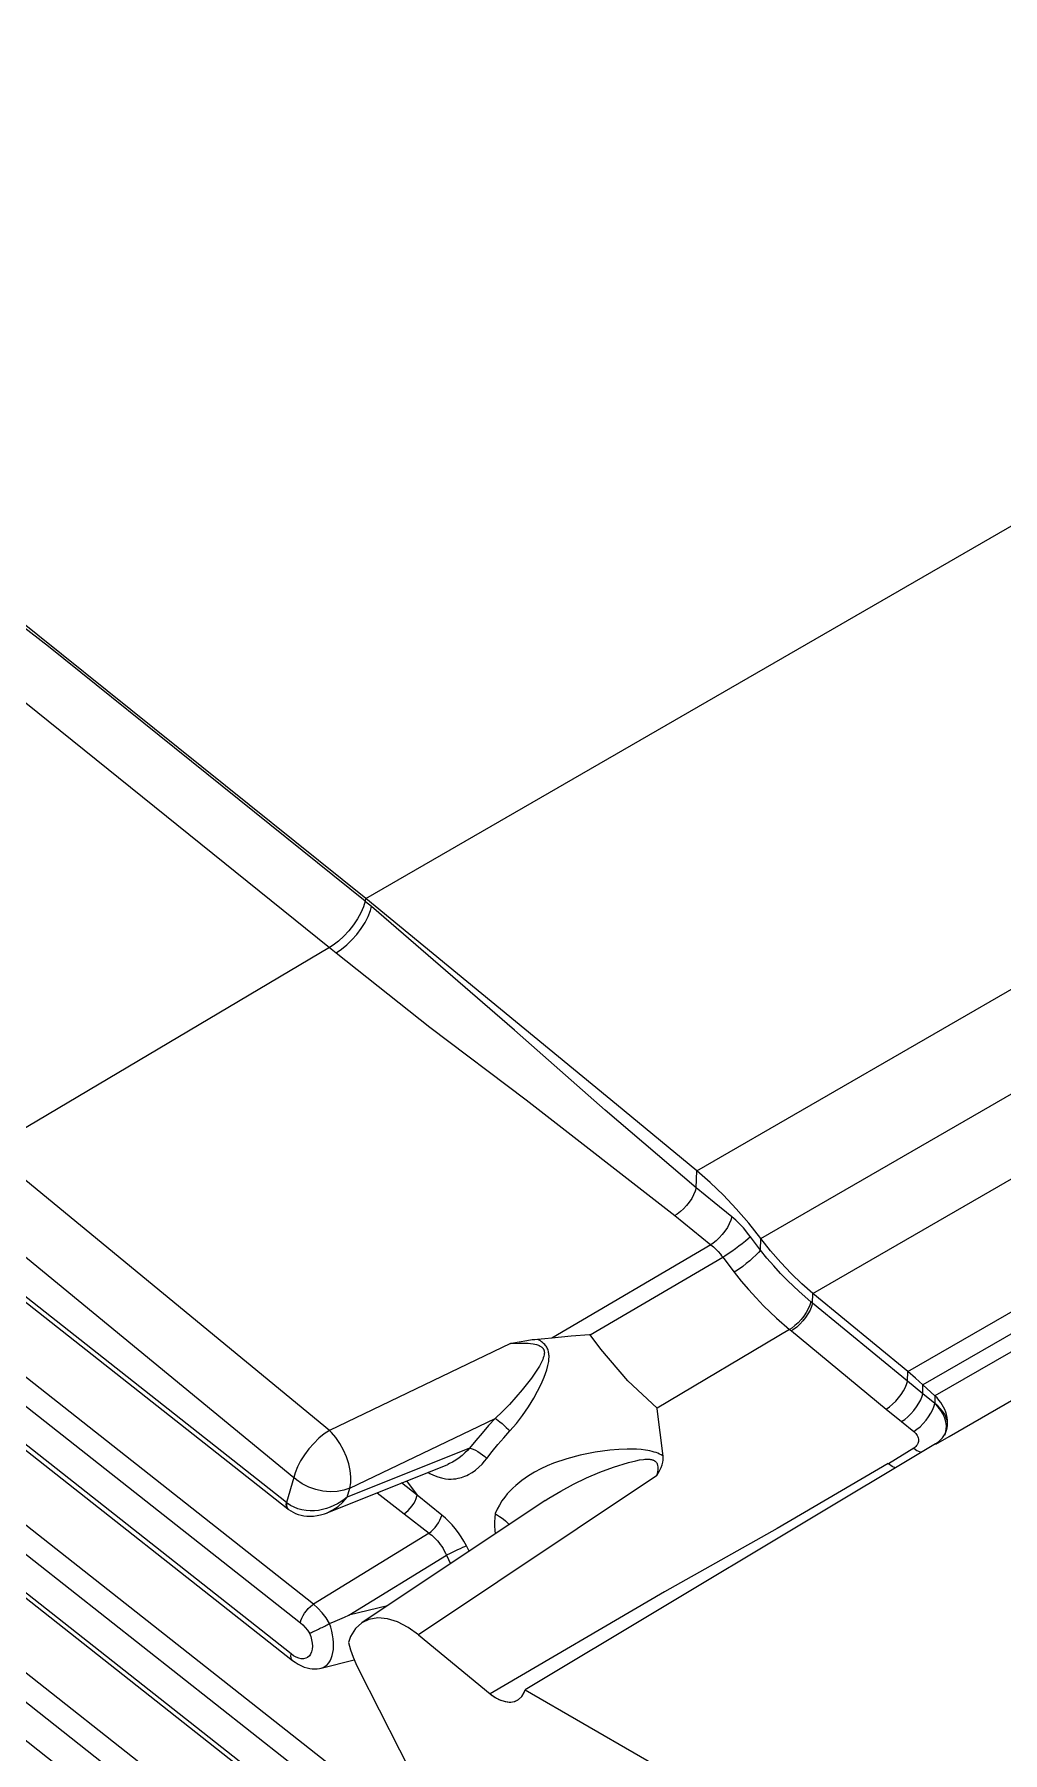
# Model space of a CAD drawing. Header units: millimetres. Extents: x 632 to 3922, y 1402 to 2001.
# Drawn here: x 3589.48 to 3595.21, y 1876.87 to 1887.04 of the extents above; entities that cross this region are included whole.
import ezdxf

# ---------------------------------------------------------------- set-up
doc = ezdxf.new("R2010")
doc.units = ezdxf.units.MM
for name, color, linetype in [('7', 7, 'Continuous'), ('8', 8, 'Continuous'), ('BO', 7, 'Continuous')]:
    doc.layers.add(name, color=color, linetype=linetype)

# ---------------------------------------------------------------- blocks, each defined once
blk = doc.blocks.new('20180524_223254')
at = {"layer": '7'}
for p, q in [((-25.956, 30.739), (-19.834, 25.915)), ((-14.995, 29.915), (-15.947, 30.699)), ((-25.277, 28.454), (-19.779, 24.121)), ((-12.498, 27.54), (-13.621, 28.464)), ((-12.176, 27.251), (-12.318, 27.382)), ((-12.171, 26.683), (-17.027, 23.773)), ((-19.368, 25.869), (-17.942, 26.441)), ((-24.579, 26.154), (-18.297, 21.204)), ((-16.788, 26.013), (-18.957, 24.566)), ((-18.289, 24.424), (-17.442, 23.727)), ((-19.441, 24.03), (-19.048, 24.127)), ((-18.995, 24.011), (-16.011, 18.135)), ((-17.118, 23.651), (-17.116, 23.652)), ((-17.035, 23.753), (-17.027, 23.773)), ((-17.027, 23.773), (-10.073, 19.759))]:
    blk.add_line(p, q, dxfattribs=at)
for points in [[(-18.913, 33.139, 0), (-23.357, 36.706, 0), (-27.828, 40.116, 0), (-32.32, 43.365, 0)], [(-12.008, 26.771, 0), (5.412, 36.829, 0)], [(-15.947, 30.699, 0), (-18.913, 33.139, 0)], [(-14.238, 29.115, 0), (-14.379, 29.295, 0), (-14.527, 29.466, 0), (-14.679, 29.627, 0), (-14.836, 29.777, 0), (-14.995, 29.915, 0)], [(-13.621, 28.464, 0), (-13.751, 28.576, 0), (-13.878, 28.699, 0), (-14.002, 28.83, 0), (-14.122, 28.969, 0), (-14.238, 29.115, 0)], [(-16.878, 27.919, 0), (-16.911, 27.917, 0), (-16.943, 27.914, 0), (-17.008, 27.905, 0), (-17.189, 27.873, 0), (-17.198, 27.872, 0)], [(-16.711, 27.934, 0), (-16.794, 27.925, 0), (-16.878, 27.919, 0)], [(-16.255, 27.973, 0), (-16.263, 27.973, 0), (-16.483, 27.959, 0), (-16.596, 27.948, 0), (-16.711, 27.934, 0)], [(-12.318, 27.382, 0), (-12.408, 27.463, 0), (-12.498, 27.54, 0)], [(-12.026, 26.929, 0), (-12.026, 26.93, 0), (-12.027, 26.962, 0), (-12.031, 26.995, 0), (-12.039, 27.03, 0), (-12.048, 27.06, 0), (-12.06, 27.089, 0), (-12.074, 27.118, 0), (-12.09, 27.147, 0), (-12.108, 27.174, 0), (-12.129, 27.201, 0), (-12.151, 27.227, 0), (-12.176, 27.251, 0)], [(-15.393, 26.539, 0), (-15.463, 27.1, 0), (-15.464, 27.107, 0)], [(-12.026, 26.905, 0), (-12.028, 26.939, 0), (-12.035, 26.972, 0), (-12.048, 27.006, 0), (-12.065, 27.039, 0), (-12.087, 27.072, 0), (-12.113, 27.103, 0), (-12.143, 27.133, 0), (-12.177, 27.161, 0)], [(-12.055, 26.801, 0), (-12.046, 26.823, 0), (-12.038, 26.847, 0), (-12.031, 26.873, 0), (-12.027, 26.901, 0), (-12.026, 26.929, 0)], [(-12.167, 26.687, 0), (-12.146, 26.701, 0), (-12.125, 26.717, 0), (-12.105, 26.735, 0), (-12.087, 26.755, 0), (-12.07, 26.777, 0), (-12.055, 26.801, 0)], [(-12.167, 26.679, 0), (-12.008, 26.771, 0)], [(-15.47, 26.305, 0), (-15.466, 26.311, 0), (-15.439, 26.357, 0), (-15.416, 26.404, 0), (-15.404, 26.436, 0), (-15.395, 26.469, 0), (-15.392, 26.492, 0), (-15.391, 26.515, 0), (-15.393, 26.539, 0)], [(-19.834, 25.915, 0), (-19.832, 25.913, 0), (-19.825, 25.908, 0)], [(-19.825, 25.908, 0), (-19.8, 25.89, 0), (-19.772, 25.874, 0), (-19.742, 25.86, 0), (-19.711, 25.849, 0), (-19.678, 25.839, 0), (-19.644, 25.833, 0), (-19.608, 25.828, 0), (-19.57, 25.827, 0), (-19.53, 25.829, 0), (-19.489, 25.835, 0), (-19.446, 25.844, 0), (-19.4, 25.857, 0), (-19.367, 25.869, 0)], [(-17.382, 25.858, 0), (-17.375, 25.854, 0), (-17.352, 25.84, 0), (-17.331, 25.826, 0), (-17.31, 25.812, 0), (-17.284, 25.792, 0), (-17.26, 25.772, 0), (-17.239, 25.752, 0), (-17.221, 25.732, 0), (-17.217, 25.727, 0)], [(-19.34, 24.559, 0), (-19.276, 24.586, 0), (-19.219, 24.61, 0), (-19.165, 24.633, 0), (-19.113, 24.655, 0)], [(-18.289, 24.424, 0), (-18.412, 24.512, 0), (-18.536, 24.576, 0), (-18.656, 24.614, 0), (-18.77, 24.624, 0), (-18.874, 24.606, 0), (-18.957, 24.566, 0)], [(-19.579, 24.443, 0), (-19.576, 24.444, 0), (-19.57, 24.447, 0), (-19.565, 24.449, 0), (-19.554, 24.453, 0), (-19.542, 24.458, 0), (-19.529, 24.464, 0), (-19.516, 24.47, 0), (-19.502, 24.476, 0), (-19.488, 24.483, 0), (-19.473, 24.49, 0), (-19.458, 24.498, 0), (-19.443, 24.505, 0), (-19.429, 24.512, 0), (-19.413, 24.52, 0), (-19.398, 24.528, 0), (-19.384, 24.536, 0), (-19.37, 24.543, 0), (-19.356, 24.551, 0), (-19.343, 24.558, 0)], [(-19.343, 24.558, 0), (-19.341, 24.559, 0), (-19.34, 24.559, 0)], [(-18.957, 24.566, 0), (-19.033, 24.497, 0), (-19.091, 24.404, 0), (-19.118, 24.332, 0)], [(-19.118, 24.332, 0), (-19.106, 24.29, 0), (-19.093, 24.247, 0), (-19.078, 24.204, 0), (-19.062, 24.161, 0), (-19.031, 24.086, 0), (-18.995, 24.011, 0)], [(-19.779, 24.121, 0), (-19.749, 24.099, 0), (-19.712, 24.076, 0), (-19.674, 24.057, 0), (-19.64, 24.043, 0), (-19.607, 24.033, 0), (-19.576, 24.026, 0), (-19.545, 24.022, 0), (-19.516, 24.021, 0), (-19.488, 24.023, 0), (-19.46, 24.026, 0), (-19.441, 24.03, 0)], [(-18.995, 24.011, 0), (-18.995, 24.011, 0)], [(-17.442, 23.727, 0), (-17.381, 23.683, 0), (-17.319, 23.651, 0), (-17.259, 23.633, 0), (-17.202, 23.628, 0), (-17.15, 23.636, 0), (-17.105, 23.659, 0), (-17.067, 23.695, 0), (-17.039, 23.742, 0), (-17.035, 23.753, 0)], [(-17.442, 23.727, 0), (-17.416, 23.707, 0), (-17.39, 23.689, 0), (-17.364, 23.674, 0), (-17.338, 23.66, 0), (-17.313, 23.649, 0), (-17.288, 23.641, 0), (-17.263, 23.634, 0), (-17.24, 23.63, 0), (-17.217, 23.628, 0), (-17.195, 23.628, 0), (-17.174, 23.631, 0), (-17.154, 23.635, 0), (-17.135, 23.642, 0), (-17.117, 23.651, 0), (-17.117, 23.651, 0)], [(-17.035, 23.753, 0), (-17.035, 23.753, 0)]]:
    blk.add_polyline3d(points, dxfattribs=at)
at = {"layer": '8'}
for p, q in [((-18.913, 33.139), (-1.512, 43.185)), ((-14.995, 29.915), (2.333, 39.92)), ((-14.238, 29.115), (3.057, 39.1)), ((-13.621, 28.464), (3.646, 38.433)), ((-12.498, 27.54), (4.748, 37.497)), ((4.924, 37.337), (-12.318, 27.382)), ((5.062, 37.203), (-12.176, 27.251)), ((-18.844, 33.042), (-18.914, 33.099)), ((-19.341, 32.558), (-23.378, 30.165)), ((-19.851, 25.99), (-25.974, 30.815)), ((-19.341, 26.844), (-23.378, 30.165)), ((-23.801, 29.605), (-19.764, 26.284)), ((-19.531, 24.788), (-25.047, 29.135)), ((-25.202, 28.914), (-19.686, 24.567)), ((-19.796, 24.197), (-25.294, 28.53)), ((-12.502, 27.424), (-13.624, 28.348)), ((-17.198, 27.872), (-19.341, 26.844)), ((-13.897, 28.037), (-15.464, 27.107)), ((-13.876, 28.02), (-12.753, 27.096)), ((-12.502, 27.424), (-12.498, 27.54)), ((-12.178, 27.16), (-12.321, 27.276)), ((-12.176, 27.251), (-12.177, 27.161)), ((-12.177, 27.161), (-12.178, 27.16)), ((-19.1, 26.16), (-17.379, 26.985)), ((-12.571, 26.947), (-12.428, 26.831)), ((-18.049, 21.87), (-24.349, 26.835)), ((-24.504, 26.614), (-18.204, 21.65)), ((-17.683, 26.633), (-19.133, 26.052)), ((-12.428, 26.633), (-12.728, 26.449)), ((-19.764, 26.284), (-19.851, 25.99)), ((-15.47, 26.305), (-18.289, 24.424)), ((-18.315, 21.28), (-24.597, 26.23)), ((-19.133, 26.052), (-19.1, 26.16)), ((-18.777, 26.106), (-18.459, 25.856)), ((-18.304, 26.077), (-18.489, 26.222)), ((-18.163, 25.627), (-19.531, 24.788)), ((-19.113, 24.655), (-17.956, 25.365)), ((-18.655, 24.767), (-19.113, 24.655)), ((-16.791, 19.129), (-23.652, 24.536)), ((-23.807, 24.315), (-16.946, 18.908)), ((-16.756, 18.302), (-23.9, 23.931))]:
    blk.add_line(p, q, dxfattribs=at)
for points in [[(-18.921, 33.105, 0), (-22.665, 36.122, 0), (-26.432, 39.03, 0), (-29.372, 41.213, 0), (-32.321, 43.327, 0)], [(-32.652, 42.715, 0), (-29.739, 40.626, 0), (-26.832, 38.468, 0), (-23.078, 35.57, 0), (-19.341, 32.558, 0)], [(-18.921, 33.105, 0), (-18.941, 33.039, 0), (-18.972, 32.968, 0), (-19.011, 32.897, 0), (-19.059, 32.825, 0), (-19.113, 32.756, 0), (-19.172, 32.693, 0), (-19.234, 32.635, 0), (-19.297, 32.586, 0), (-19.341, 32.558, 0)], [(-19.264, 32.495, 0), (-19.201, 32.537, 0), (-19.138, 32.588, 0), (-19.077, 32.648, 0), (-19.019, 32.714, 0), (-18.967, 32.783, 0), (-18.921, 32.855, 0), (-18.884, 32.927, 0), (-18.857, 32.996, 0), (-18.844, 33.042, 0)], [(-18.914, 33.099, 0), (-18.914, 33.099, 0), (-18.921, 33.105, 0)], [(-18.914, 33.099, 0), (-18.913, 33.139, 0)], [(-15.001, 29.714, 0), (-16.08, 30.633, 0), (-17.152, 31.582, 0), (-18.844, 33.042, 0)], [(-19.341, 32.558, 0), (-19.264, 32.495, 0)], [(-19.264, 32.495, 0), (-18.153, 31.617, 0), (-17.014, 30.756, 0), (-15.253, 29.386, 0)], [(-15.001, 29.714, 0), (-14.995, 29.915, 0)], [(-15.001, 29.714, 0), (-15.013, 29.674, 0), (-15.032, 29.632, 0), (-15.055, 29.589, 0), (-15.084, 29.546, 0), (-15.116, 29.505, 0), (-15.152, 29.467, 0), (-15.189, 29.432, 0), (-15.227, 29.403, 0), (-15.253, 29.386, 0)], [(-14.579, 29.371, 0), (-14.791, 29.542, 0), (-15.001, 29.714, 0), (-15.001, 29.714, 0)], [(-15.253, 29.386, 0), (-15.041, 29.213, 0), (-14.828, 29.041, 0)], [(-14.579, 29.371, 0), (-14.592, 29.331, 0), (-14.61, 29.289, 0), (-14.633, 29.245, 0), (-14.662, 29.202, 0), (-14.694, 29.161, 0), (-14.729, 29.122, 0), (-14.765, 29.087, 0), (-14.803, 29.058, 0), (-14.828, 29.041, 0)], [(-14.36, 29.134, 0), (-14.381, 29.162, 0), (-14.402, 29.19, 0), (-14.443, 29.239, 0), (-14.486, 29.286, 0), (-14.532, 29.33, 0), (-14.579, 29.371, 0)], [(-14.36, 29.134, 0), (-14.387, 29.11, 0), (-14.419, 29.082, 0), (-14.456, 29.053, 0), (-14.496, 29.022, 0), (-14.538, 28.992, 0), (-14.581, 28.962, 0), (-14.624, 28.933, 0), (-14.664, 28.907, 0), (-14.688, 28.893, 0)], [(-14.242, 28.975, 0), (-14.242, 28.975, 0), (-14.36, 29.134, 0)], [(-14.242, 28.975, 0), (-14.238, 29.115, 0)], [(-14.828, 29.041, 0), (-16.711, 27.934, 0)], [(-16.255, 27.973, 0), (-14.688, 28.893, 0)], [(-14.828, 29.041, 0), (-14.798, 29.016, 0), (-14.77, 28.989, 0), (-14.742, 28.96, 0), (-14.714, 28.928, 0), (-14.701, 28.91, 0), (-14.688, 28.893, 0)], [(-14.688, 28.893, 0), (-14.554, 28.714, 0)], [(-14.242, 28.975, 0), (-14.266, 28.947, 0), (-14.296, 28.916, 0), (-14.33, 28.884, 0), (-14.368, 28.85, 0), (-14.409, 28.817, 0), (-14.45, 28.785, 0), (-14.491, 28.755, 0), (-14.531, 28.728, 0), (-14.554, 28.714, 0)], [(-13.645, 28.365, 0), (-13.785, 28.486, 0), (-13.923, 28.617, 0), (-14.005, 28.702, 0), (-14.085, 28.79, 0), (-14.164, 28.881, 0), (-14.242, 28.975, 0), (-14.242, 28.975, 0)], [(-14.554, 28.714, 0), (-14.47, 28.61, 0), (-14.383, 28.509, 0), (-14.294, 28.411, 0), (-14.204, 28.317, 0), (-14.052, 28.172, 0), (-13.897, 28.037, 0)], [(-13.645, 28.365, 0), (-13.657, 28.325, 0), (-13.675, 28.283, 0), (-13.699, 28.24, 0), (-13.728, 28.197, 0), (-13.76, 28.156, 0), (-13.795, 28.117, 0), (-13.833, 28.083, 0), (-13.87, 28.054, 0), (-13.897, 28.037, 0)], [(-13.624, 28.348, 0), (-13.637, 28.308, 0), (-13.655, 28.266, 0), (-13.679, 28.223, 0), (-13.707, 28.18, 0), (-13.74, 28.139, 0), (-13.775, 28.1, 0), (-13.812, 28.066, 0), (-13.85, 28.037, 0), (-13.876, 28.02, 0)], [(-13.624, 28.348, 0), (-13.624, 28.348, 0), (-13.645, 28.365, 0)], [(-13.624, 28.348, 0), (-13.621, 28.464, 0)], [(-17.198, 27.872, 0), (-17.095, 27.876, 0), (-16.992, 27.874, 0), (-16.962, 27.872, 0), (-16.931, 27.868, 0), (-16.91, 27.864, 0), (-16.89, 27.859, 0), (-16.87, 27.852, 0), (-16.859, 27.848, 0), (-16.849, 27.842, 0), (-16.842, 27.838, 0), (-16.835, 27.834, 0), (-16.828, 27.829, 0), (-16.824, 27.824, 0), (-16.819, 27.82, 0), (-16.817, 27.816, 0), (-16.814, 27.813, 0), (-16.812, 27.809, 0), (-16.809, 27.804, 0), (-16.806, 27.799, 0), (-16.804, 27.794, 0), (-16.803, 27.789, 0), (-16.801, 27.783, 0), (-16.8, 27.775, 0), (-16.799, 27.767, 0), (-16.799, 27.763, 0), (-16.8, 27.749, 0), (-16.802, 27.736, 0), (-16.805, 27.723, 0), (-16.811, 27.702, 0), (-16.818, 27.682, 0), (-16.836, 27.643, 0), (-16.857, 27.604, 0), (-16.903, 27.532, 0), (-16.952, 27.461, 0), (-17.061, 27.323, 0), (-17.135, 27.236, 0), (-17.212, 27.151, 0), (-17.294, 27.067, 0), (-17.379, 26.985, 0)], [(-17.206, 26.837, 0), (-17.167, 26.881, 0), (-17.129, 26.926, 0), (-17.092, 26.973, 0), (-17.057, 27.021, 0), (-16.988, 27.121, 0), (-16.924, 27.225, 0), (-16.879, 27.307, 0), (-16.838, 27.39, 0), (-16.801, 27.475, 0), (-16.77, 27.562, 0), (-16.757, 27.61, 0), (-16.747, 27.66, 0), (-16.744, 27.685, 0), (-16.743, 27.712, 0), (-16.743, 27.725, 0), (-16.744, 27.738, 0), (-16.745, 27.752, 0), (-16.748, 27.765, 0), (-16.75, 27.778, 0), (-16.754, 27.791, 0), (-16.759, 27.803, 0), (-16.764, 27.815, 0), (-16.771, 27.827, 0), (-16.778, 27.839, 0), (-16.786, 27.85, 0), (-16.795, 27.86, 0), (-16.807, 27.872, 0), (-16.819, 27.883, 0), (-16.832, 27.893, 0), (-16.846, 27.902, 0), (-16.862, 27.911, 0), (-16.878, 27.919, 0)], [(-15.464, 27.107, 0), (-15.809, 27.428, 0), (-16.13, 27.803, 0), (-16.255, 27.973, 0)], [(-13.897, 28.037, 0), (-13.876, 28.02, 0)], [(-12.753, 27.096, 0), (-12.716, 27.121, 0), (-12.678, 27.152, 0), (-12.641, 27.188, 0), (-12.607, 27.227, 0), (-12.575, 27.269, 0), (-12.548, 27.312, 0), (-12.526, 27.355, 0), (-12.509, 27.397, 0), (-12.502, 27.424, 0)], [(-12.571, 26.947, 0), (-12.534, 26.973, 0), (-12.496, 27.004, 0), (-12.46, 27.04, 0), (-12.425, 27.079, 0), (-12.394, 27.121, 0), (-12.367, 27.164, 0), (-12.345, 27.207, 0), (-12.329, 27.249, 0), (-12.321, 27.276, 0)], [(-12.321, 27.276, 0), (-12.321, 27.276, 0), (-12.502, 27.424, 0), (-12.502, 27.424, 0)], [(-12.321, 27.276, 0), (-12.318, 27.382, 0)], [(-12.753, 27.096, 0), (-12.571, 26.947, 0)], [(-12.428, 26.831, 0), (-12.391, 26.856, 0), (-12.353, 26.887, 0), (-12.317, 26.923, 0), (-12.282, 26.963, 0), (-12.251, 27.005, 0), (-12.224, 27.048, 0), (-12.202, 27.091, 0), (-12.186, 27.133, 0), (-12.178, 27.16, 0)], [(-12.051, 26.81, 0), (-12.042, 26.853, 0), (-12.04, 26.897, 0), (-12.046, 26.943, 0), (-12.059, 26.988, 0), (-12.079, 27.034, 0), (-12.106, 27.078, 0), (-12.139, 27.12, 0), (-12.178, 27.16, 0)], [(-19.341, 26.844, 0), (-19.404, 26.801, 0), (-19.467, 26.75, 0), (-19.528, 26.69, 0), (-19.586, 26.625, 0), (-19.638, 26.555, 0), (-19.683, 26.483, 0), (-19.72, 26.412, 0), (-19.748, 26.342, 0), (-19.764, 26.284, 0)], [(-19.1, 26.16, 0), (-19.089, 26.222, 0), (-19.088, 26.293, 0), (-19.096, 26.369, 0), (-19.114, 26.449, 0), (-19.141, 26.531, 0), (-19.176, 26.611, 0), (-19.218, 26.687, 0), (-19.266, 26.758, 0), (-19.318, 26.82, 0), (-19.341, 26.844, 0)], [(-17.379, 26.985, 0), (-17.459, 26.9, 0), (-17.536, 26.812, 0), (-17.611, 26.723, 0), (-17.683, 26.633, 0)], [(-17.379, 26.985, 0), (-17.364, 26.975, 0), (-17.345, 26.962, 0), (-17.324, 26.945, 0), (-17.3, 26.925, 0), (-17.275, 26.903, 0), (-17.25, 26.879, 0), (-17.224, 26.855, 0), (-17.206, 26.837, 0)], [(-17.478, 26.512, 0), (-17.415, 26.594, 0), (-17.349, 26.676, 0), (-17.279, 26.757, 0), (-17.206, 26.837, 0)], [(-12.428, 26.831, 0), (-12.416, 26.819, 0), (-12.404, 26.807, 0), (-12.394, 26.795, 0), (-12.386, 26.782, 0), (-12.379, 26.768, 0), (-12.375, 26.754, 0), (-12.372, 26.74, 0), (-12.37, 26.727, 0), (-12.371, 26.713, 0), (-12.374, 26.7, 0), (-12.379, 26.687, 0), (-12.385, 26.674, 0), (-12.393, 26.663, 0), (-12.403, 26.652, 0), (-12.415, 26.642, 0), (-12.428, 26.633, 0)], [(-12.059, 26.785, 0), (-12.051, 26.81, 0)], [(-18.176, 26.347, 0), (-18.156, 26.335, 0), (-18.109, 26.312, 0), (-18.061, 26.293, 0), (-18.015, 26.28, 0), (-17.969, 26.272, 0), (-17.933, 26.268, 0), (-17.903, 26.268, 0), (-17.874, 26.269, 0), (-17.846, 26.272, 0), (-17.818, 26.277, 0), (-17.778, 26.287, 0), (-17.739, 26.3, 0), (-17.717, 26.31, 0), (-17.695, 26.321, 0), (-17.653, 26.345, 0), (-17.613, 26.374, 0), (-17.573, 26.408, 0), (-17.534, 26.445, 0), (-17.506, 26.478, 0), (-17.478, 26.512, 0)], [(-17.683, 26.633, 0), (-17.71, 26.605, 0), (-17.738, 26.577, 0), (-17.772, 26.547, 0), (-17.808, 26.518, 0), (-17.846, 26.492, 0), (-17.885, 26.468, 0), (-17.921, 26.45, 0), (-17.942, 26.441, 0)], [(-17.683, 26.633, 0), (-17.663, 26.629, 0), (-17.64, 26.62, 0), (-17.614, 26.609, 0), (-17.586, 26.593, 0), (-17.558, 26.575, 0), (-17.53, 26.555, 0), (-17.502, 26.533, 0), (-17.478, 26.512, 0)], [(-12.729, 26.45, 0), (-14.045, 25.684, 0), (-15.377, 24.932, 0), (-17.442, 23.727, 0)], [(-15.393, 26.539, 0), (-15.418, 26.554, 0), (-15.437, 26.563, 0), (-15.456, 26.572, 0), (-15.477, 26.58, 0), (-15.499, 26.587, 0), (-15.523, 26.594, 0), (-15.549, 26.601, 0), (-15.575, 26.606, 0), (-15.602, 26.61, 0), (-15.655, 26.617, 0), (-15.708, 26.62, 0), (-15.817, 26.622, 0), (-15.919, 26.618, 0), (-16.022, 26.61, 0), (-16.199, 26.586, 0), (-16.374, 26.551, 0), (-16.533, 26.508, 0), (-16.689, 26.455, 0), (-16.766, 26.423, 0), (-16.842, 26.387, 0), (-16.916, 26.348, 0), (-16.987, 26.305, 0), (-17.065, 26.251, 0), (-17.137, 26.192, 0), (-17.172, 26.16, 0), (-17.206, 26.126, 0), (-17.238, 26.091, 0), (-17.267, 26.054, 0), (-17.301, 26.008, 0), (-17.331, 25.96, 0), (-17.358, 25.91, 0), (-17.382, 25.858, 0)], [(-16.788, 26.013, 0), (-16.747, 26.04, 0), (-16.603, 26.126, 0), (-16.453, 26.207, 0), (-16.299, 26.28, 0), (-16.141, 26.348, 0), (-15.981, 26.408, 0), (-15.803, 26.464, 0), (-15.716, 26.485, 0), (-15.672, 26.493, 0), (-15.627, 26.5, 0), (-15.608, 26.501, 0), (-15.589, 26.502, 0), (-15.57, 26.502, 0), (-15.561, 26.502, 0), (-15.551, 26.501, 0), (-15.541, 26.499, 0), (-15.531, 26.498, 0), (-15.522, 26.495, 0), (-15.517, 26.494, 0), (-15.512, 26.492, 0), (-15.506, 26.49, 0), (-15.5, 26.487, 0), (-15.496, 26.485, 0), (-15.493, 26.483, 0), (-15.49, 26.481, 0), (-15.487, 26.478, 0), (-15.484, 26.476, 0), (-15.48, 26.472, 0), (-15.476, 26.468, 0), (-15.472, 26.463, 0), (-15.468, 26.457, 0), (-15.465, 26.45, 0), (-15.462, 26.443, 0), (-15.46, 26.436, 0), (-15.458, 26.428, 0), (-15.456, 26.413, 0), (-15.455, 26.397, 0), (-15.457, 26.375, 0), (-15.46, 26.352, 0), (-15.47, 26.305, 0)], [(-12.728, 26.449, 0), (-12.729, 26.45, 0)], [(-12.643, 26.4, 0), (-12.651, 26.403, 0), (-12.666, 26.41, 0), (-12.682, 26.418, 0), (-12.697, 26.427, 0), (-12.712, 26.437, 0), (-12.728, 26.449, 0)], [(-12.428, 26.633, 0), (-12.391, 26.607, 0), (-12.353, 26.588, 0), (-12.339, 26.583, 0)], [(-19.1, 26.16, 0), (-19.172, 26.134, 0), (-19.25, 26.119, 0), (-19.333, 26.115, 0), (-19.419, 26.123, 0), (-19.504, 26.142, 0), (-19.586, 26.171, 0), (-19.663, 26.21, 0), (-19.733, 26.257, 0), (-19.764, 26.284, 0)], [(-18.429, 26.246, 0), (-18.304, 26.077, 0)], [(-19.133, 26.052, 0), (-19.169, 26.024, 0), (-19.207, 25.998, 0), (-19.247, 25.974, 0), (-19.289, 25.953, 0), (-19.333, 25.934, 0), (-19.378, 25.919, 0), (-19.424, 25.906, 0), (-19.472, 25.897, 0), (-19.52, 25.892, 0), (-19.57, 25.891, 0), (-19.619, 25.894, 0), (-19.667, 25.902, 0), (-19.715, 25.915, 0), (-19.76, 25.933, 0), (-19.803, 25.955, 0), (-19.842, 25.983, 0)], [(-19.368, 25.869, 0), (-19.301, 25.902, 0), (-19.239, 25.944, 0), (-19.183, 25.994, 0), (-19.133, 26.052, 0)], [(-18.459, 25.856, 0), (-18.434, 25.874, 0), (-18.409, 25.896, 0), (-18.386, 25.922, 0), (-18.364, 25.949, 0), (-18.344, 25.978, 0), (-18.328, 26.007, 0), (-18.316, 26.036, 0), (-18.307, 26.064, 0), (-18.304, 26.077, 0)], [(-18.013, 25.841, 0), (-18.304, 26.077, 0)], [(-19.834, 25.915, 0), (-19.845, 25.927, 0), (-19.851, 25.944, 0), (-19.854, 25.965, 0), (-19.852, 25.989, 0), (-19.851, 25.99, 0)], [(-19.842, 25.983, 0), (-19.851, 25.99, 0)], [(-19.825, 25.908, 0), (-19.836, 25.92, 0), (-19.842, 25.936, 0), (-19.845, 25.957, 0), (-19.843, 25.98, 0), (-19.842, 25.983, 0)], [(-18.459, 25.856, 0), (-18.163, 25.627, 0)], [(-18.163, 25.627, 0), (-18.139, 25.646, 0), (-18.114, 25.669, 0), (-18.091, 25.694, 0), (-18.07, 25.722, 0), (-18.051, 25.751, 0), (-18.035, 25.78, 0), (-18.022, 25.81, 0), (-18.014, 25.837, 0), (-18.013, 25.841, 0)], [(-17.72, 25.476, 0), (-17.722, 25.478, 0), (-17.75, 25.531, 0), (-17.782, 25.582, 0), (-17.816, 25.632, 0), (-17.853, 25.681, 0), (-17.89, 25.725, 0), (-17.929, 25.766, 0), (-17.97, 25.805, 0), (-18.013, 25.841, 0)], [(-17.382, 25.858, 0), (-17.386, 25.809, 0), (-17.388, 25.76, 0), (-17.387, 25.711, 0), (-17.385, 25.661, 0), (-17.381, 25.618, 0)], [(-18.163, 25.627, 0), (-18.16, 25.625, 0), (-18.131, 25.602, 0), (-18.102, 25.576, 0), (-18.083, 25.556, 0), (-18.065, 25.536, 0), (-18.047, 25.515, 0), (-18.03, 25.492, 0), (-18.014, 25.469, 0), (-17.998, 25.444, 0), (-17.983, 25.418, 0), (-17.969, 25.392, 0), (-17.956, 25.365, 0)], [(-17.72, 25.476, 0), (-17.743, 25.467, 0), (-17.768, 25.456, 0), (-17.797, 25.443, 0), (-17.827, 25.429, 0), (-17.858, 25.414, 0), (-17.89, 25.399, 0), (-17.92, 25.384, 0), (-17.949, 25.369, 0), (-17.956, 25.365, 0)], [(-17.688, 25.413, 0), (-17.72, 25.476, 0)], [(-17.956, 25.365, 0), (-17.908, 25.266, 0)], [(-19.686, 24.567, 0), (-19.679, 24.594, 0), (-19.668, 24.622, 0), (-19.654, 24.651, 0), (-19.636, 24.68, 0), (-19.615, 24.708, 0), (-19.593, 24.735, 0), (-19.568, 24.759, 0), (-19.543, 24.779, 0), (-19.531, 24.788, 0)], [(-19.34, 24.559, 0), (-19.382, 24.625, 0), (-19.428, 24.686, 0), (-19.478, 24.74, 0), (-19.531, 24.788, 0)], [(-19.579, 24.443, 0), (-19.564, 24.404, 0), (-19.553, 24.364, 0), (-19.547, 24.326, 0), (-19.544, 24.289, 0), (-19.547, 24.254, 0), (-19.553, 24.223, 0), (-19.565, 24.196, 0), (-19.58, 24.174, 0), (-19.6, 24.157, 0), (-19.623, 24.146, 0), (-19.648, 24.141, 0), (-19.676, 24.141, 0), (-19.705, 24.147, 0), (-19.736, 24.159, 0), (-19.766, 24.176, 0), (-19.796, 24.197, 0)], [(-19.686, 24.567, 0), (-19.656, 24.541, 0), (-19.628, 24.512, 0), (-19.602, 24.479, 0), (-19.579, 24.443, 0)], [(-19.441, 24.03, 0), (-19.416, 24.039, 0), (-19.392, 24.052, 0), (-19.37, 24.07, 0), (-19.351, 24.091, 0), (-19.335, 24.116, 0), (-19.321, 24.145, 0), (-19.309, 24.178, 0), (-19.301, 24.213, 0), (-19.296, 24.251, 0), (-19.294, 24.291, 0), (-19.295, 24.333, 0), (-19.298, 24.377, 0), (-19.305, 24.422, 0), (-19.315, 24.467, 0), (-19.327, 24.513, 0), (-19.343, 24.558, 0)], [(-19.779, 24.121, 0), (-19.79, 24.134, 0), (-19.796, 24.151, 0), (-19.799, 24.171, 0), (-19.797, 24.195, 0), (-19.796, 24.197, 0)]]:
    blk.add_polyline3d(points, dxfattribs=at)
blk = doc.blocks.new('20180524_2241349')
at = {"layer": 'BO'}
blk.add_blockref('20180524_223254', (-5.108, 5.27), dxfattribs=at)

msp = doc.modelspace()

# ---------------------------------------------------------------- block references
at = {"layer": 'BO', "xscale": 0.5, "yscale": 0.5, "zscale": 0.5}
msp.add_blockref('20180524_2241349', (3603.451, 1862.72), dxfattribs=at)

doc.saveas('drawing.dxf')
